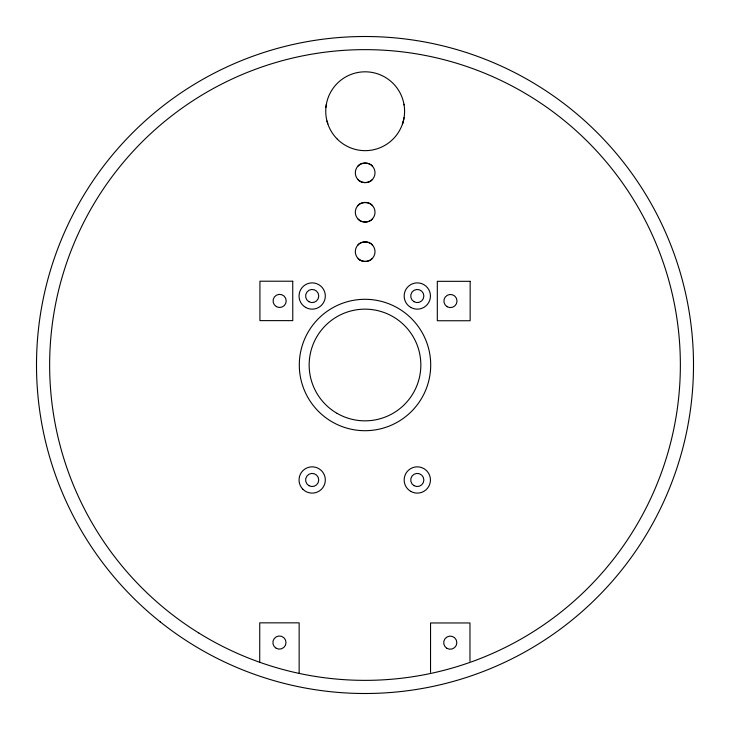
<?xml version="1.0" encoding="UTF-8"?>
<svg xmlns="http://www.w3.org/2000/svg" width="730" height="730" viewBox="0 0 730 730"><rect width="100%" height="100%" fill="white"/><g stroke="black" fill="none" stroke-linecap="round" stroke-linejoin="round"><path stroke-width="1.09" d="M259.725 662.265L259.743 622.845L299.145 622.845L299.145 673.407M430.536 672.366L430.545 622.964L469.965 622.964L469.965 661.252M325.936 107.346L326.374 104.226M404.073 117.567A39.42 39.42 0 0 1 403.407 120.806L402.467 123.981M402.677 123.37L403.024 122.229M357.746 245.189C360.483 240.854 369.964 241.055 372.592 245.189M357.81 205.696C360.438 201.526 369.955 201.608 372.528 205.696M357.837 166.239C360.474 162.115 369.918 162.197 372.501 166.239M372.254 179.671C369.508 183.403 360.93 183.54 358.083 179.68M372.227 219.128C369.462 222.896 360.83 222.86 358.101 219.109M372.163 258.602C369.353 262.207 361.085 262.408 358.147 258.584M292.776 281.223L259.926 281.205L259.926 320.625L292.776 320.625L292.73 281.223M327.852 123.936L327.46 122.731M327.296 122.184L326.976 120.997M403.973 104.271L404.082 104.919M470.166 281.324L470.147 320.744L437.316 320.744L437.316 281.324L470.166 281.324M404.402 107.401L404.402 107.401M308.89 485.669A6.57 6.57 0 0 0 318.745 479.975A6.57 6.57 0 0 0 308.89 474.29A6.57 6.57 0 0 0 308.89 485.669M302.886 489.264A13.14 13.14 0 0 0 324.868 483.379A13.14 13.14 0 0 0 308.772 467.282A13.14 13.14 0 0 0 302.886 489.264M199.007 633.138A315.36 315.36 0 0 0 680.214 374.682A315.36 315.36 0 0 0 215.779 87.18A315.36 315.36 0 0 0 199.007 633.138M305.605 307.394A13.14 13.14 0 0 0 325.315 296.015A13.14 13.14 0 0 0 305.605 284.636A13.14 13.14 0 0 0 305.605 307.394M410.725 491.354A13.14 13.14 0 0 0 430.435 479.975A13.14 13.14 0 0 0 410.725 468.596A13.14 13.14 0 0 0 410.725 491.354M360.237 260.199A9.855 9.855 0 0 0 375.019 251.668A9.855 9.855 0 0 0 360.237 243.136A9.855 9.855 0 0 0 360.237 260.199M360.027 220.652A9.855 9.855 0 0 0 375.019 212.494A9.855 9.855 0 0 0 360.456 203.588A9.855 9.855 0 0 0 360.027 220.652M360.237 181.359A9.855 9.855 0 0 0 375.019 172.828A9.855 9.855 0 0 0 360.237 164.296A9.855 9.855 0 0 0 360.237 181.359M337.296 139.111A39.42 39.42 0 0 0 403.243 121.436A39.42 39.42 0 0 0 354.962 73.155A39.42 39.42 0 0 0 337.296 139.111M410.725 307.394A13.14 13.14 0 0 0 430.435 296.015A13.14 13.14 0 0 0 410.725 284.636A13.14 13.14 0 0 0 410.725 307.394M308.89 301.709A6.57 6.57 0 0 0 318.745 296.015A6.57 6.57 0 0 0 308.89 290.33A6.57 6.57 0 0 0 308.89 301.709M414.01 301.709A6.57 6.57 0 0 0 423.865 296.015A6.57 6.57 0 0 0 414.01 290.33A6.57 6.57 0 0 0 414.01 301.709M414.01 485.669A6.57 6.57 0 0 0 423.865 479.975A6.57 6.57 0 0 0 414.01 474.29A6.57 6.57 0 0 0 414.01 485.669M337.077 413.363A55.845 55.845 0 0 0 420.845 365A55.845 55.845 0 0 0 337.077 316.637A55.845 55.845 0 0 0 337.077 413.363M160.18 621.832A328.5 328.5 0 0 0 689.832 413.965A328.5 328.5 0 0 0 244.988 59.212A328.5 328.5 0 0 0 160.18 621.832M446.97 648.359A6.57 6.57 0 0 0 456.825 642.674A6.57 6.57 0 0 0 446.97 636.98A6.57 6.57 0 0 0 446.97 648.359M276.351 306.609A6.57 6.57 0 0 0 286.206 300.915A6.57 6.57 0 0 0 276.351 295.23A6.57 6.57 0 0 0 276.351 306.609M276.15 648.249A6.57 6.57 0 0 0 286.005 642.555A6.57 6.57 0 0 0 276.15 636.87A6.57 6.57 0 0 0 276.15 648.249M447.171 306.719A6.57 6.57 0 0 0 457.026 301.034A6.57 6.57 0 0 0 447.171 295.34A6.57 6.57 0 0 0 447.171 306.719M318.545 411.455A65.7 65.7 0 0 0 428.464 382A65.7 65.7 0 0 0 348 301.536A65.7 65.7 0 0 0 318.545 411.455"/></g></svg>
